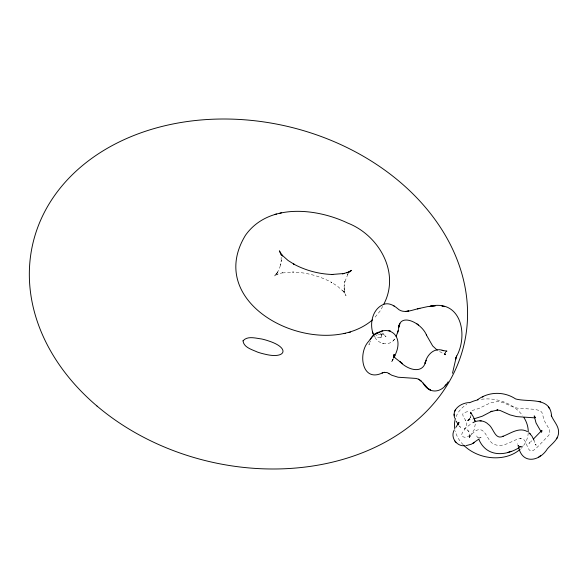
<?xml version="1.0" encoding="UTF-8"?>
<svg xmlns="http://www.w3.org/2000/svg" width="588" height="588" viewBox="0 0 588 588"><rect width="100%" height="100%" fill="white"/><g stroke="black" fill="none" stroke-linecap="round" stroke-linejoin="round"><path stroke-width="0.44" stroke-dasharray="2.94 2.21" d="M444.829 354.41L445.439 351.808L444.829 354.41L445.212 352.308M475.317 424.044L474.112 429.857L469.43 437.472L469.9 435.01L469.084 431.974L467.085 429.755L464.322 428.865L471.547 423.5M476.662 435.914L477.706 437.788M471.01 415.282L470.047 418.186L467.732 420.398M369.396 342.635L368.985 344.781L370.433 341.025M469.437 437.457L469.849 436.752L469.43 437.465M393.115 358.798L391.285 362.495L393.284 358.871M470.224 417.811L470.701 416.789M347.92 274.052L344.436 282.946L344.921 281.262L344.105 286.371L344.267 284.585L344.223 289.943L344.039 287.988L344.877 293.199L344.303 291.075L346.023 295.698L342.826 290.523L344.002 292.008L337.35 286.062L331.029 282.086L331.838 282.534C319.813 276.022 306.23 272.391 292.559 272.046L293.434 272.053L281.439 273.03L282.879 272.685L276.698 274.434L278.396 273.699L273.868 276.191L277.595 272.362L276.448 273.883L277.904 271.678L277.095 273.28L279.432 268.495L280.968 263.586L280.483 265.269L281.299 260.161L281.137 261.947L281.16 256.787M347.501 274.853L348.309 273.258M382.744 306.326L379.877 311.324L374.122 318.299M393.445 358.555L391.424 362.245M469.797 436.84L470.202 436.237L469.445 437.362M374.975 337.387C379.076 345.207 391.38 346.229 395.43 337.806M393.107 340.731L394.592 339.019M530.648 441.838L531.743 440.787M520.395 438.486L520.093 438.78L520.549 438.339M523.298 445.711L522.438 446.41M529.296 443.043L530.097 442.36M468.239 420.119L467.776 420.376L468.776 419.714M468.276 420.097L467.872 420.324L472.524 419.134M374.108 336.873L375.122 336.115M480.477 437.854L481.102 437.465M529.34 442.985L528.913 443.271L529.979 442.845M480.977 437.494L479.132 437.648L476.853 436.752M376.158 335.476L377.202 334.94M464.41 428.887L464.63 428.748M520.725 446.939L521.387 446.726L520.351 447.012L521.335 446.806M378.238 334.535L381.142 333.977L379.877 334.08L383.192 334.44L384.721 335.241L384.251 334.881L386.007 336.814L383.604 333.888L381.362 332.705M467.717 411.556L464.469 412.578L462.727 413.974C462.602 418.149 467.989 420.993 466.674 425.506C465.85 429.306 461.786 431.695 461.492 435.576C466.144 440.691 472.495 432.812 476.603 430.298C485.798 426.278 486.93 441.757 494.236 444.359C502.96 448.049 511.06 441.14 519.05 438.633C526.98 436.693 525.694 448.056 530.619 451.092L533.331 450.467L536.572 447.902L548.523 435.598L549.861 433.51L549.684 429.997L544.385 420.876L541.945 412.504L540.291 410.681L534.595 409.336L517.205 408.116L512.391 406.756L503.1 402.552L497.815 401.567L490.715 402.699L479.044 408.41L471.708 410.674M520.99 446.836C519.645 447.872 515.308 441.978 518.726 447.497M520.226 446.711L521.211 446.821M465.762 420.729L465.336 420.714M520.755 446.821L520.307 446.74M519.895 446.66L519.998 446.667M382.237 343.26L383.736 343.671M439.581 351.528L445.41 354.77L443.94 353.601L444.638 354.16M518.168 445.726L517.506 444.94M380.656 333.455L381.7 335.241L381.634 334.815L381.45 336.645L381.708 335.711L380.921 337.365L381.2 337.042L379.73 337.975L380.605 337.681L378.062 337.622L376.276 335.954M459.588 426.462L460.617 427.358L458.971 425.697M445.079 354.513L444.763 354.226L445.454 354.946L444.682 353.991L445.27 354.858L444.837 353.204M535.249 444.175L536.094 445.175L535.55 444.146M458.838 425.609L459.155 425.977M467.938 430.49L468.717 431.416M535.903 444.866L535.352 444.285L536.013 445.043M534.352 441.147L534.874 442.499M517.293 444.16L517.286 443.72M528.222 432.709A37.279 28.974 13.2 0 1 521.159 448.299M463.197 444.741A37.279 28.974 13.2 0 1 455.215 431.004M456.082 416.62A37.279 28.974 13.2 0 1 466.857 404.272M481.374 399.281A37.279 28.974 13.2 0 1 522.622 415.628M469.849 418.494L468.915 419.589L469.849 418.494M469.055 419.398L468.651 419.81L469.055 419.398M519.248 446.307L518.3 445.542L519.248 446.307"/><path stroke-width="0.88" d="M394.07 356.409L394.07 354.682L394.188 356.585M394.07 354.682L393.776 356.997M541.68 432.055L541.893 430.754M454.774 418.2C451.371 409.248 461.257 402.861 469.114 402.596M399.98 323.701L398.885 326.487L399.134 325.091L398.208 330.603L396.165 336.468M398.804 327.398L399.134 325.091M455.774 358.709L455.597 359.334L456.244 357.019L452.503 373.255M397.606 332.852L398.208 330.603M393.681 357.379L394.026 356.137L393.615 357.438M459.088 422.287L458.412 423.742M458.434 423.948L458.684 423.11M456.067 357.636L456.641 355.997L456.413 356.622C468.386 335.586 461.418 299.123 430.107 306.238L435.37 305.76L427.667 306.605L419.935 308.296M394.151 357.122L394.952 355.292M518.726 447.497C522.511 464.652 539.835 461.249 547.413 448.806C551.787 443.8 558.578 439.537 558.6 432.136C558.71 425.616 553.352 421.023 551.257 415.268L551.544 416.223C550.772 396.29 528.384 402.537 515.602 398.921C504.063 391.277 488.885 391.498 477.64 399.671M394.746 355.821C406.756 332.308 382.678 320.511 368.698 341.327C357.666 352.785 361.708 383.288 382.722 372.755L382.112 372.902L384.721 372.329L384.28 372.388L387.257 372.616L391.777 375.24L398.083 377.224L415.981 378.422L418.641 379.223M458.655 422.919L458.464 424.661M458.64 422.963L455.818 427.41M454.267 429.953C450.188 436.943 456.192 446.204 464.182 445.77M370.308 339.732C371.873 335.858 375.482 332.036 379.995 332.426M393.997 355.093L395.048 357.894L402.596 363.737L400.068 361.811C408.153 370.153 422.206 373.843 425.396 362.487L425.05 363.156L426.344 360.282M425.05 363.156C426.91 354.696 434.495 346.876 443.639 350.691L442.066 350.323M455.531 409.498L454.678 411.343M383.883 304.025C400.428 272.472 378.65 235.06 347.684 223.05C316.138 208.034 268.378 203.044 245.519 235.215C201.008 307.972 321.408 363.516 372.461 319.916M399.068 325.502C402.229 313.367 422.022 323.51 426.601 335.351L426.403 335.006L432.672 345.928L437.274 350.205M556.623 438.773L557.373 437.384M448.159 381.781C442.227 392.63 429.637 394.923 423.073 383.089L425.683 385.956M444.969 385.809L446.321 384.214M533.529 438.92L541.871 430.35M349.404 272.185L351.528 270.34L347.001 272.832L348.706 272.097L342.525 273.846L343.958 273.501L331.963 274.478L332.837 274.493C319.166 274.14 305.591 270.509 293.566 264.005L294.375 264.446L288.046 260.469L281.395 254.523L282.571 256.008L279.374 250.833L280.351 253.068M375.952 333.918L376.665 333.367M479.198 438.846L471.569 444.146L465.799 445.726M538.77 457.008L540.688 455.538M472.862 443.477L474.413 442.521M472.884 422.706C477.721 419.839 484.321 420.192 488.356 424.345C493.575 427.741 494.898 440.339 503.108 436.252L502.431 436.494C510.266 433.746 518.778 426.8 527.274 431.541M482.292 397.091L483.233 396.643M519.344 447.505C505.327 456.347 486.592 457.192 478.926 439.567M377.048 333.161L378.415 332.793M446.086 351.33L446.909 351.109L443.051 350.551M507.679 452.495L511.148 451.253M380.958 331.47L382.751 330.904M417.384 308.943L419.913 308.303C412.144 309.832 403.419 314.396 397.466 308.457C393.725 305.253 388.653 302.504 383.641 304.356C372.255 308.965 369.073 324.385 373.586 334.888M274.934 214.414L276.514 214.032M279.962 213.216L281.402 212.871M344.002 333.661L345.435 333.315M348.89 332.499L350.47 332.117M473.972 418.818L482.256 416.223L491.928 411.181L490.958 411.615L497.786 409.976L496.919 409.983L500.006 410.431L509.936 414.863L516.646 416.613L534.529 417.825M378.525 332.433L379.297 332.396M479.948 420.787L481.234 420.876M540.762 401.817L538.718 401.361M390.579 331.044L388.859 330.596M393.298 305.539L394.379 306.216M418.553 379.194L421.059 381.031L419.707 379.899M388.455 373.329L388.999 373.696M535.22 417.377L535.381 417.473M416.826 323.731L418.56 325.179M421.059 381.031L423.073 383.089M530.236 433.9L529.281 432.974L531.986 436.208L534.088 440.471M534.867 417.032L535.286 417.451M424.999 385.214L427.572 387.962M454.877 441.088L455.943 442.352M534.529 416.554L534.823 416.965L534.499 416.502M458.045 424.095L456.192 421.206M541.298 432.114L536.05 422.978L534.205 415.87L534.367 416.267M549.552 408.807L548.332 406.8M470.701 412.533L470.569 412.254M474.979 421.096L473.627 417.326L470.628 412.386L470.907 413.099M474.171 418.524L474.788 420.324M372.557 332.073L373.02 333.514M280.52 253.332L280.902 254.751M470.87 413.077L471.003 413.783M454.142 414.165L454.281 415.76M520.086 449.305A37.279 28.974 13.2 0 1 463.77 445.322M454.781 428.902A37.279 28.974 13.2 0 1 455.399 418.575M469.591 402.765A37.279 28.974 13.2 0 1 478.037 399.862M523.937 417.553A37.279 28.974 13.2 0 1 528.245 432.018M243.028 340.834C243.608 347.501 252.274 349.654 257.426 352.058A48.459 37.661 13.2 0 0 264.754 354.138C285.878 359.474 290.435 348.037 268.9 341.047A48.459 37.661 13.2 0 0 261.572 338.967C255.765 338.262 247.327 335.601 243.028 340.834M408.682 311.059L405.375 311.566L408.682 311.059M442.389 306.172L441.941 306.083L444.601 306.635L442.389 306.172M430.519 390.16L428.703 388.94L430.519 390.16M474.839 420.685L474.567 420.089L474.839 420.685M96.983 406.029A221.419 172.078 13.2 0 0 461.315 354.41A221.419 172.078 13.2 0 0 187.065 121.562A221.419 172.078 13.2 0 0 96.983 406.029"/></g></svg>
